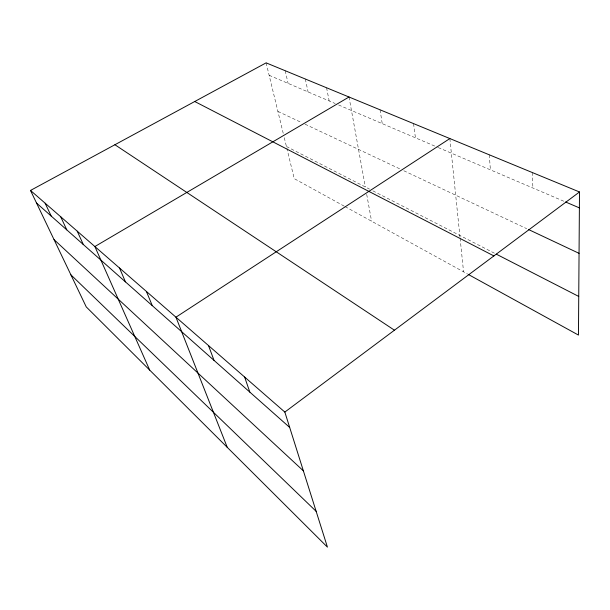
<?xml version="1.0" encoding="UTF-8"?>
<svg xmlns="http://www.w3.org/2000/svg" width="610" height="610" viewBox="0 0 610 610"><rect width="100%" height="100%" fill="white"/><g stroke="black" fill="none" stroke-linecap="round" stroke-linejoin="round"><path stroke-width="0.46" stroke-dasharray="3.05 2.29" d="M269.14 75.289L335.18 103.517M338.603 104.981L437.339 147.178M438.216 147.551L563.884 201.254M277.901 111.401L301.645 122.587M305.053 124.196L400.434 169.153M403.835 170.754L526.704 228.666M286.418 146.476L369.538 189.123M372.885 190.838L496.311 254.156M344.2 206.134L294.226 178.631L283.726 135.397M345.024 206.592L467.672 274.096M266.12 62.86L283.505 134.475M285.205 70.722L288.111 83.395M305.328 79.01L308.096 91.942M326.563 87.764L329.179 100.947M349.012 97.013L365.36 186.98M366.709 194.376L371.581 221.209M380.045 109.8L382.234 123.624M413.557 123.601L415.433 137.814M449.86 138.561L460.016 237.305M460.108 238.235L463.562 271.839M489.319 154.818L490.379 169.839M532.362 172.554L532.888 188.01"/><path stroke-width="0.91" d="M30.5 190.442L284.839 412.078L327.44 547.139L86.246 306.899L30.5 190.442L266.12 62.86L579.5 191.975L578.463 335.081L468.495 274.553M284.839 412.078L579.5 191.975M449.86 138.561L175.939 317.185L227.248 447.343M349.012 97.013L94.878 246.539L149.709 370.11M565.607 201.994L579.386 207.88M528.413 229.474L579.058 253.341M496.311 254.156L578.745 296.445M194.743 101.512L493.887 255.925M114.909 144.738L394.449 330.201M36.554 203.084L289.681 427.435M54.038 239.616L303.368 470.836M70.905 274.843L316.155 511.348M45.148 203.206L51.209 216.077M60.703 216.756L66.764 229.856M77.241 231.175L83.295 244.511M119.491 267.988L125.454 281.881M146.4 291.443L152.271 305.64M208.513 345.565L214.026 360.38M244.61 377.018L249.841 392.123"/></g></svg>
